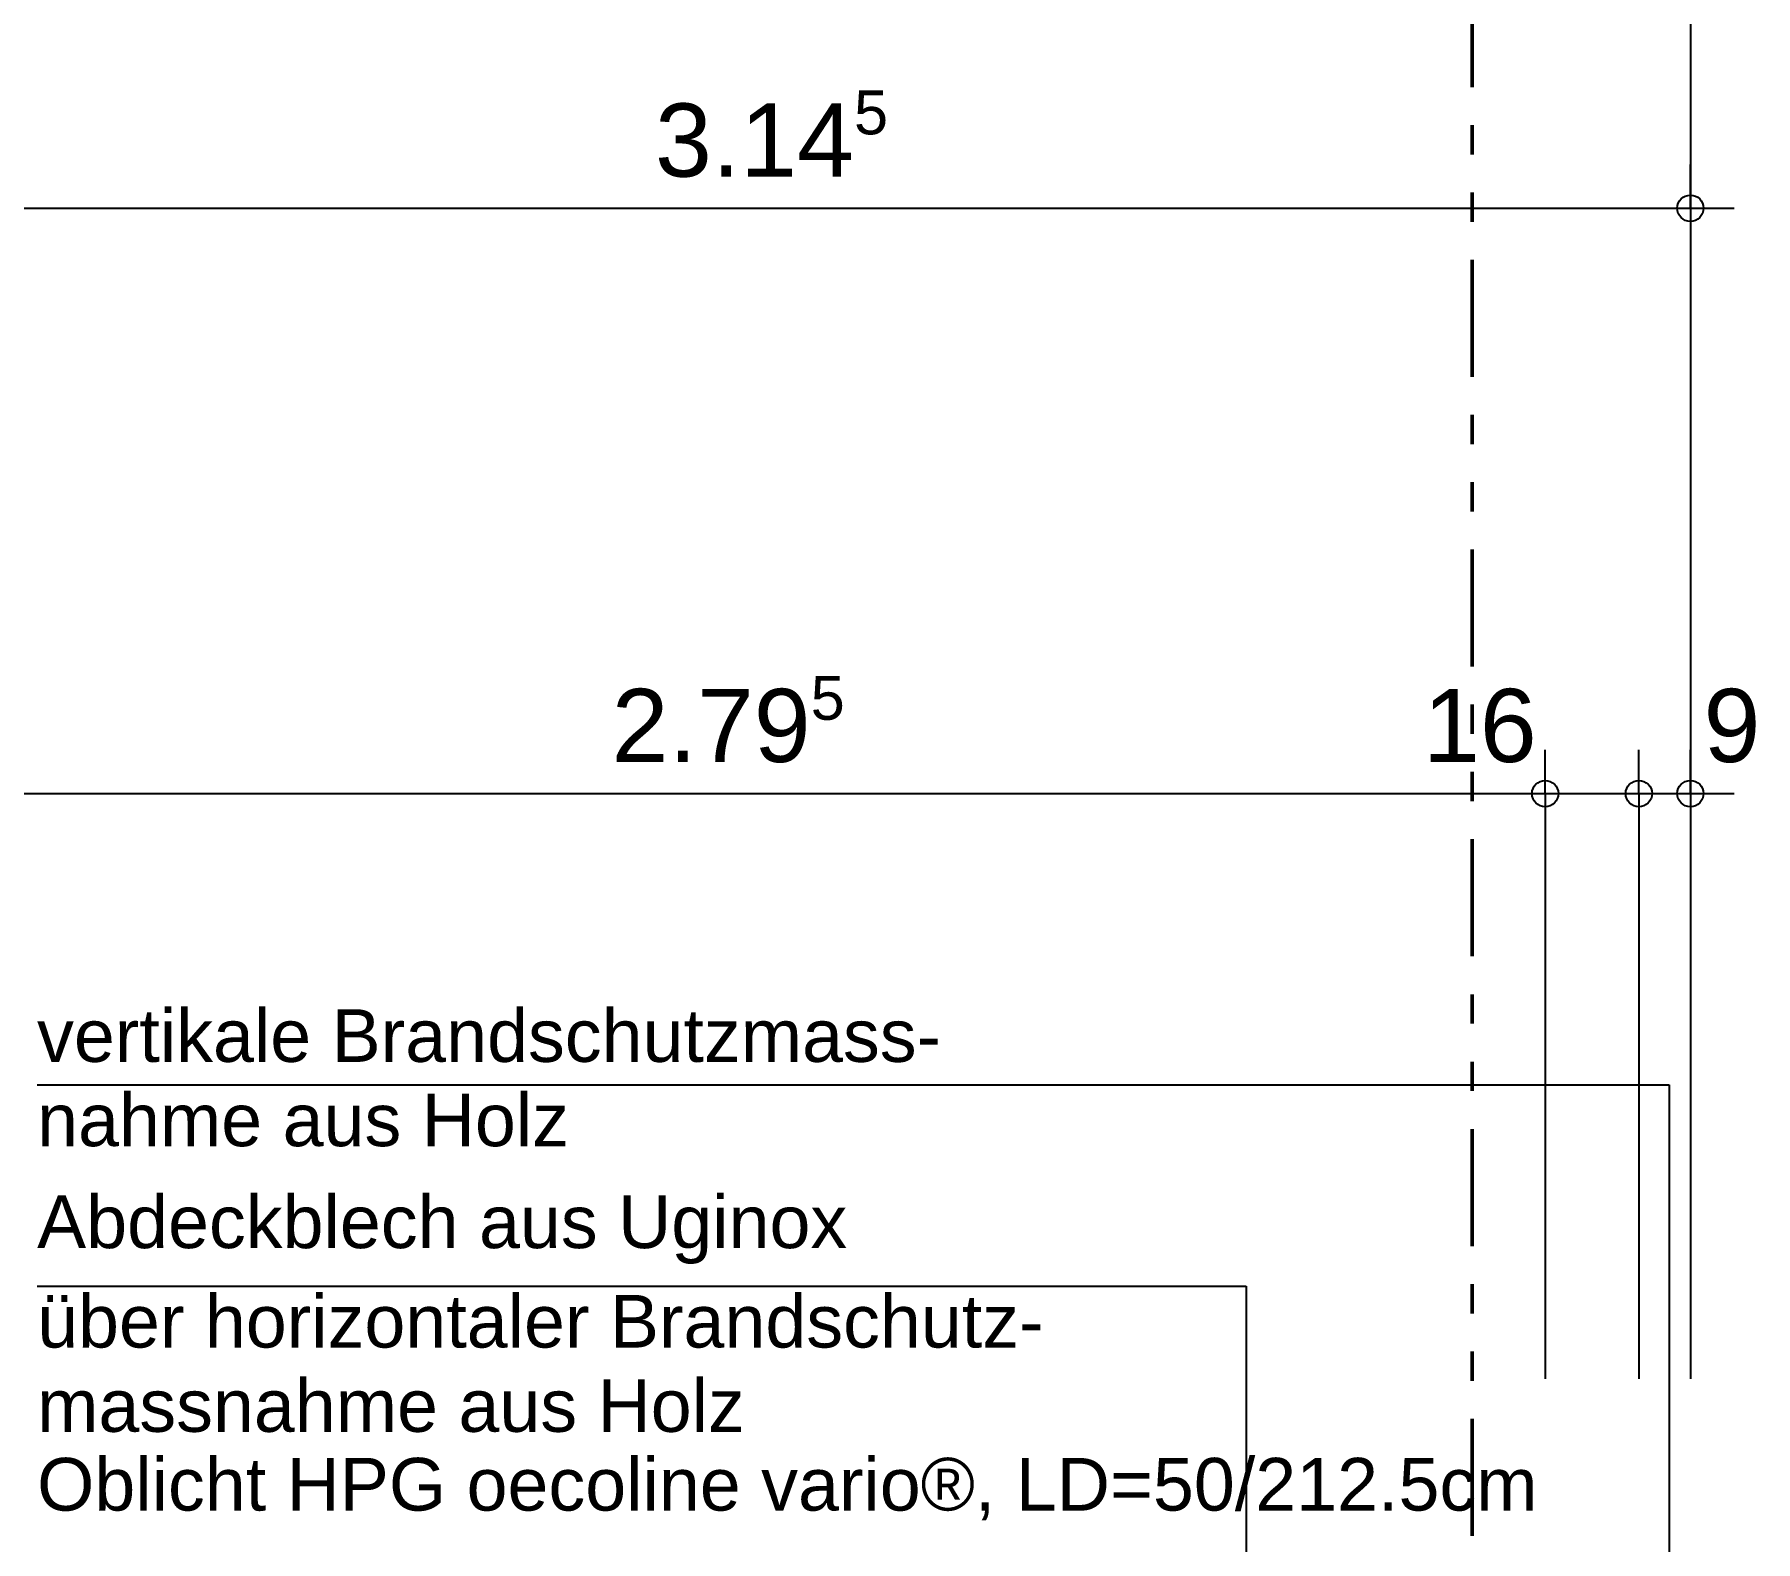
# Model space of a CAD drawing. Header units: centimetres. Extents: x 0.3 to 84.3, y 0.3 to 59.7.
# Drawn here: x 57.56 to 63.44, y 47.9 to 53.05 of the extents above; entities that cross this region are included whole.
import ezdxf

# ---------------------------------------------------------------- set-up
doc = ezdxf.new("R2010")
doc.units = ezdxf.units.CM
for name, pattern in [('AUSGEZOGEN', [0]), ('LINIE_23', [0.79, 0.4, -0.13, 0, -0.13, 0, -0.13]), ('RAND', [44.45, 12.7, -6.35, 12.7, -6.35, 0, -6.35])]:
    doc.linetypes.add(name, pattern=pattern)
for name, color, linetype, lineweight in [('Bauachsen grob', 7, 'RAND', 25), ('Text Werkplan Ausfuehrung', 7, 'AUSGEZOGEN', 50), ('Werkplan- Ausfuehrungsmasse', 7, 'AUSGEZOGEN', 25)]:
    doc.layers.add(name, color=color, linetype=linetype, lineweight=lineweight)
doc.styles.add('ARIAL', font='ARIAL.TTF')

msp = doc.modelspace()

# ---------------------------------------------------------------- linework, layer by layer
at = {"layer": 'Bauachsen grob', "color": 32, "linetype": 'LINIE_23', "lineweight": 50, "true_color": 0xc36e14}
msp.add_line((62.47, 1.394), (62.47, 57.974), dxfattribs=at)
at = {"layer": 'Text Werkplan Ausfuehrung', "color": 7, "linetype": 'AUSGEZOGEN', "lineweight": 25}
for p, q in [((57.5683, 49.4647), (63.144, 49.4647)), ((63.144, 49.4647), (63.144, 47.004)), ((57.5683, 48.7767), (61.6983, 48.7767)), ((61.6983, 48.7767), (61.6983, 47.782))]:
    msp.add_line(p, q, dxfattribs=at)
at = {"layer": 'Werkplan- Ausfuehrungsmasse', "color": 7, "linetype": 'AUSGEZOGEN', "lineweight": 25}
for p, q in [((63.216, 54.46), (63.216, 52.46)), ((63.216, 52.46), (63.216, 52.61)), ((56.93, 52.46), (63.216, 52.46)), ((63.216, 52.46), (63.216, 52.31)), ((63.216, 52.46), (63.216, 50.46)), ((63.216, 52.46), (63.366, 52.46)), ((62.72, 50.46), (62.72, 50.61)), ((63.04, 50.46), (63.04, 50.61)), ((63.216, 50.46), (63.216, 50.61)), ((57.13, 50.46), (62.72, 50.46)), ((62.72, 50.46), (62.72, 50.31)), ((62.72, 50.46), (62.72, 48.46)), ((62.72, 50.46), (63.04, 50.46)), ((63.04, 50.46), (63.04, 50.31)), ((63.04, 50.46), (63.04, 48.46)), ((63.04, 50.46), (63.216, 50.46)), ((63.216, 50.46), (63.216, 50.31)), ((63.216, 50.46), (63.216, 48.46)), ((63.216, 50.46), (63.366, 50.46))]:
    msp.add_line(p, q, dxfattribs=at)
for centre in [(63.216, 52.46), (62.72, 50.46), (63.04, 50.46), (63.216, 50.46)]:
    msp.add_circle(centre, 0.045, dxfattribs=at)

# ---------------------------------------------------------------- texts
at = {"layer": 'Text Werkplan Ausfuehrung', "color": 7, "linetype": 'AUSGEZOGEN', "lineweight": 35, "char_height": 0.18, "width": 0.09, "attachment_point": 7, "style": 'ARIAL'}
for s, insert in [('vertikale\\~Brandschutzmass-', (57.5683, 49.5407)), ('nahme\\~aus\\~Holz', (57.5683, 49.2527)), ('Abdeckblech\\~aus\\~Uginox', (57.5683, 48.8527)), ('über\\~horizontaler\\~Brandschutz-', (57.5683, 48.5647)), ('massnahme\\~aus\\~Holz', (57.5683, 48.2767)), ('Oblicht\\~HPG\\~oecoline\\~vario®,\\~LD=50/212.5cm', (57.5683, 47.9767))]:
    msp.add_mtext(s, dxfattribs=dict(at, insert=insert))
at = {"layer": 'Werkplan- Ausfuehrungsmasse', "color": 7, "linetype": 'AUSGEZOGEN', "lineweight": 50, "attachment_point": 7, "style": 'ARIAL'}
for s, insert, char_height, width in [('5', (60.3588, 52.7103), 0.15, 0.075), ('3.14', (59.6791, 52.5644), 0.25, 0.125), ('5', (60.2108, 50.7101), 0.15, 0.075), ('2.79', (59.5311, 50.5643), 0.25, 0.125), ('16', (62.3026, 50.5643), 0.25, 0.125), ('9', (63.261, 50.5643), 0.25, 0.125)]:
    msp.add_mtext(s, dxfattribs=dict(at, insert=insert, char_height=char_height, width=width))

doc.saveas('drawing.dxf')
